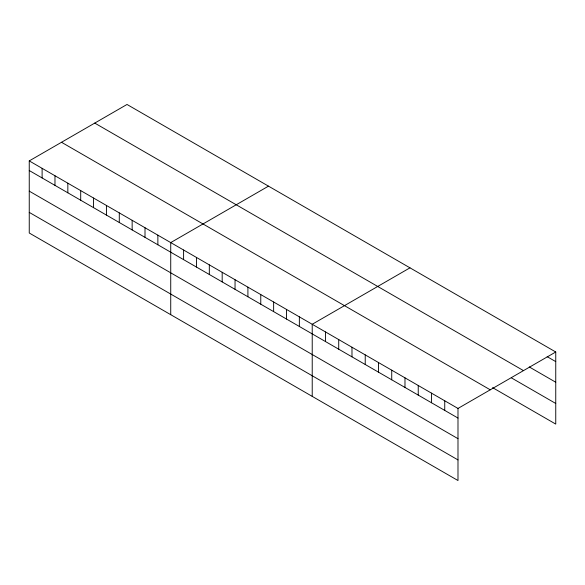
<?xml version="1.0" encoding="UTF-8"?>
<svg xmlns="http://www.w3.org/2000/svg" width="585" height="585" viewBox="0 0 585 585"><rect width="100%" height="100%" fill="white"/><g stroke="black" fill="none" stroke-linecap="round" stroke-linejoin="round"><path stroke-width="0.88" d="M29.25 160.904L457.989 408.44L457.989 480.534L29.25 233.005L29.25 160.904L127.011 104.466L555.75 351.995L555.75 424.096L492.607 387.643M268.493 186.147L170.732 242.592L170.732 314.686M409.975 267.835L312.222 324.273L312.222 396.374M457.989 408.44L555.75 351.995M547.172 356.667L555.75 361.618M529.25 366.934L555.75 382.232M94.748 123.091L523.487 370.619M511.319 377.822L555.75 403.474M61.513 142.279L490.252 389.815M29.25 170.527L457.989 418.056M29.25 191.141L457.989 438.677M29.25 212.384L457.989 459.92M444.739 400.784L444.739 410.407M431.489 393.135L431.489 402.758M418.238 385.486L418.238 395.102M404.981 377.83L404.981 387.453M391.731 370.181L391.731 379.804M378.48 362.532L378.48 372.148M365.23 354.883L365.23 364.499M351.98 347.227L351.98 356.85M338.722 339.578L338.722 349.201M325.472 331.929L325.472 341.545M299.359 316.851L299.359 326.467M286.496 309.421L286.496 319.044M273.634 301.999L273.634 311.615M260.771 294.569L260.771 304.193M247.908 287.147L247.908 296.763M235.046 279.718L235.046 289.341M222.183 272.296L222.183 281.911M209.32 264.866L209.32 274.489M196.458 257.444L196.458 267.06M183.595 250.014L183.595 259.638M157.87 235.163L157.87 244.786M145.007 227.74L145.007 237.356M132.151 220.311L132.151 229.934M119.289 212.889L119.289 222.505M106.426 205.459L106.426 215.083M93.563 198.037L93.563 207.653M80.701 190.608L80.701 200.231M67.838 183.185L67.838 192.801M54.975 175.756L54.975 185.379M42.113 168.334L42.113 177.95"/></g></svg>
